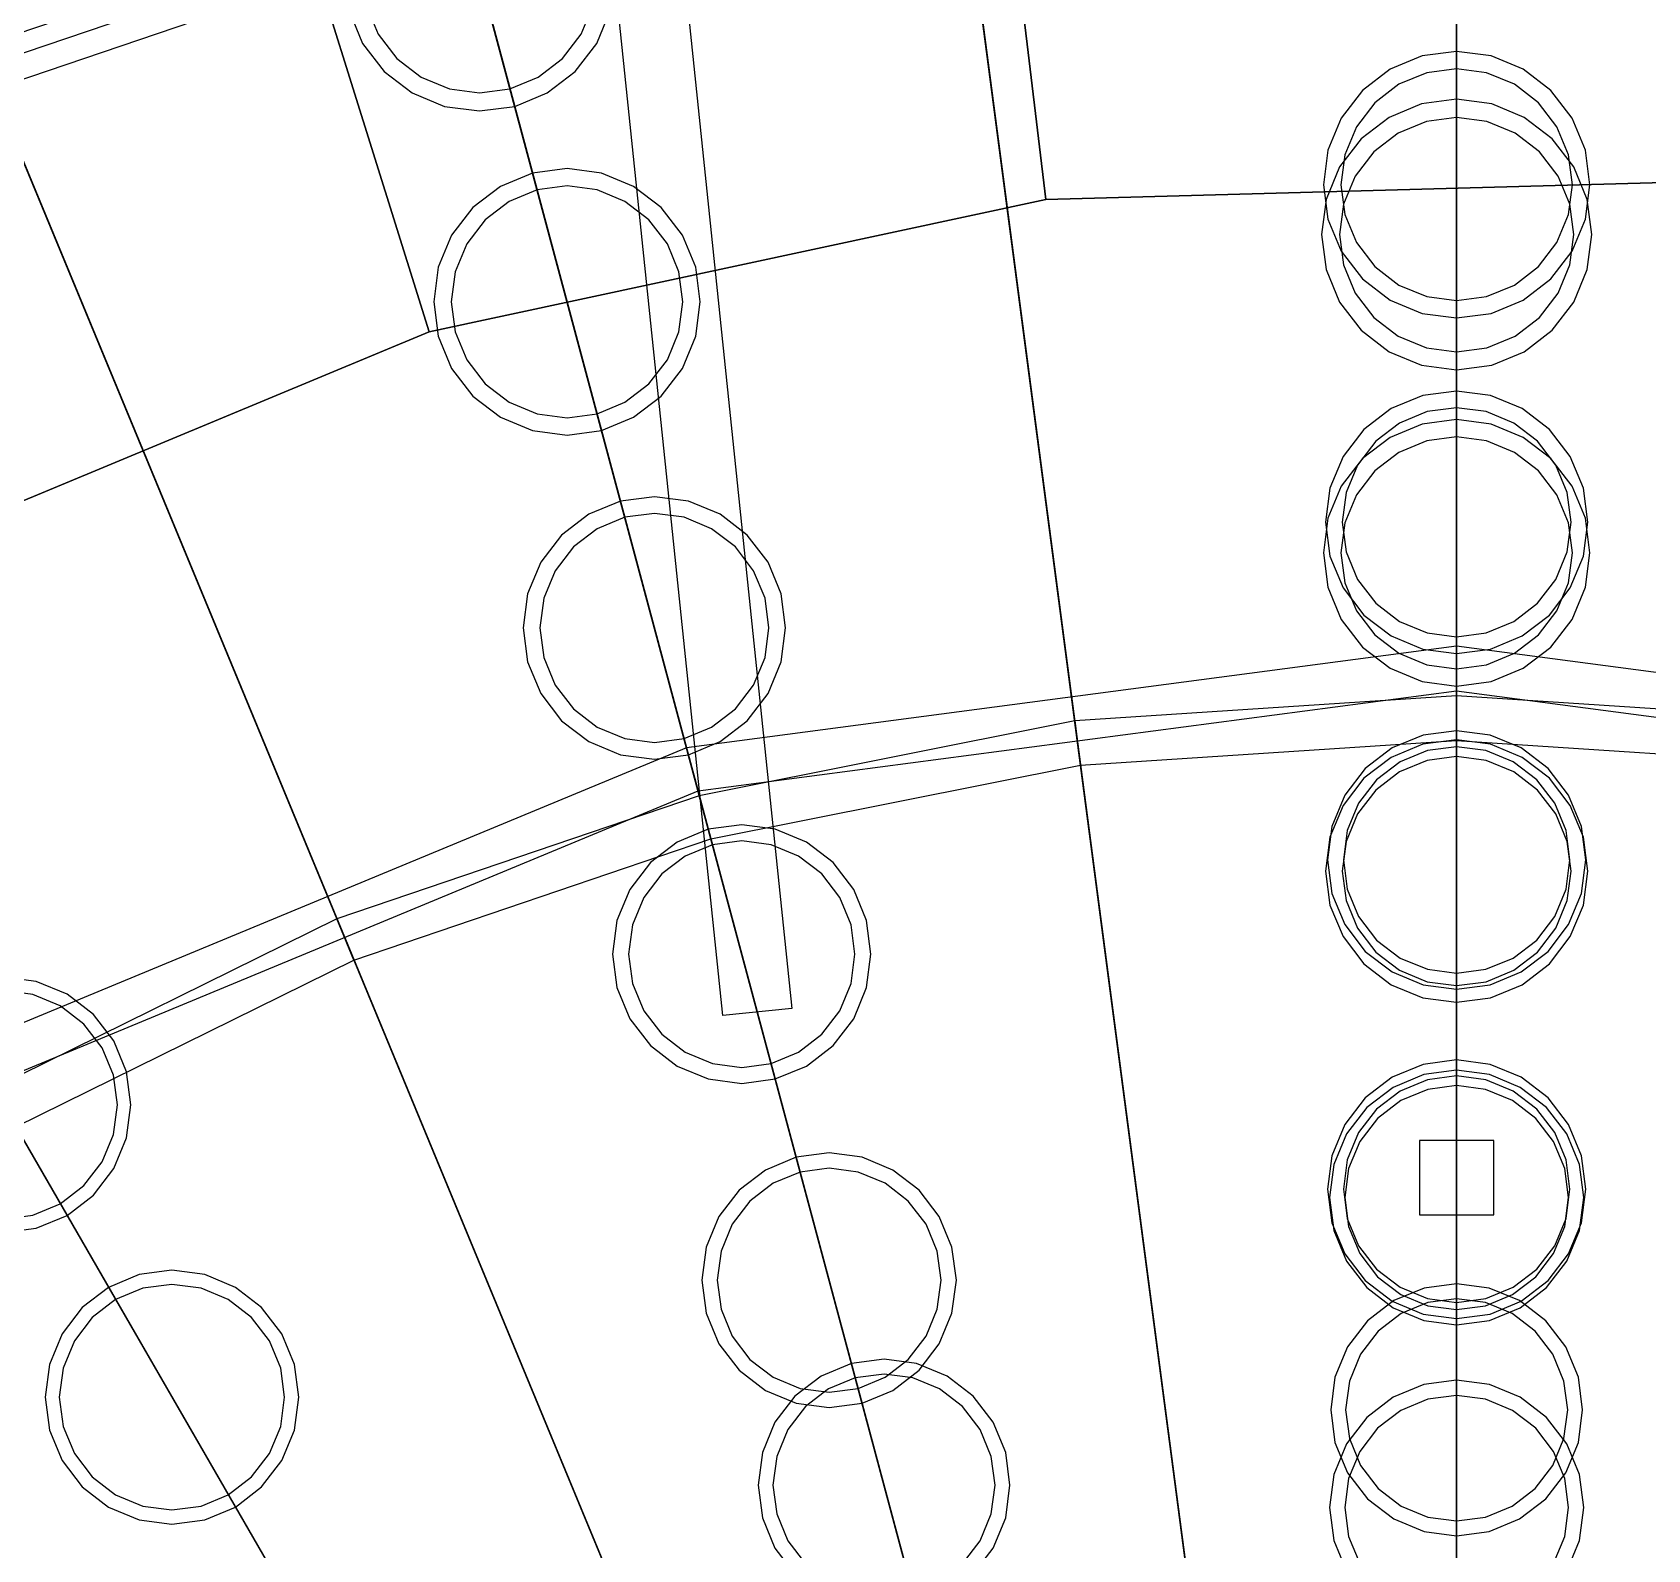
# Model space of a CAD drawing. Header units: millimetres. Extents: x -52000 to 54854, y -52000 to 53750.
# Drawn here: x -5744 to 770, y 8358 to 14475 of the extents above; entities that cross this region are included whole.
import ezdxf

# ---------------------------------------------------------------- set-up
doc = ezdxf.new("R2010")
doc.units = ezdxf.units.MM
for name, color, linetype, lineweight in [('D-BMK-AXIS', 7, 'Continuous', 13), ('D-STR-DECK', 7, 'Continuous', 25), ('D-STR-STRC', 7, 'Continuous', 25)]:
    doc.layers.add(name, color=color, linetype=linetype, lineweight=lineweight)

msp = doc.modelspace()

# ---------------------------------------------------------------- linework, layer by layer
at = {"layer": 'D-BMK-AXIS'}
msp.add_line((0, -24500), (0, 48000), dxfattribs=at)
at = {"layer": 'D-STR-DECK'}
for points in [[(0, 6000), (0, 28900), (-3772.2, 28652.8), (-783.2, 5948.7)], [(783.2, 5948.7), (3772.2, 28652.8), (0, 28900), (0, 6000)], [(-783.2, 5948.7), (-3772.2, 28652.8), (-7479.9, 27915.3), (-1552.9, 5795.6)], [(-1552.9, 5795.6), (-7479.9, 27915.3), (-11059.6, 26700.1), (-2296.1, 5543.3)], [(-2296.1, 5543.3), (-11059.6, 26700.1), (-14450, 25028.1), (-3000, 5196.2)], [(-3000, 5196.2), (-14450, 25028.1), (-17593.2, 22927.9), (-3652.6, 4760.1)], [(0, 6000), (0, 23500), (-3067.4, 23299), (-783.2, 5948.7)], [(783.2, 5948.7), (3067.4, 23299), (0, 23500), (0, 6000)], [(-783.2, 5948.7), (-3067.4, 23299), (-6082.2, 22699.3), (-1552.9, 5795.6)], [(-1552.9, 5795.6), (-6082.2, 22699.3), (-8993.1, 21711.2), (-2296.1, 5543.3)], [(0, 6000), (0, 21778.4), (-2842.6, 21592), (-783.2, 5948.7)], [(783.2, 5948.7), (2842.6, 21592), (0, 21778.4), (0, 6000)], [(-2296.1, 5543.3), (-8993.1, 21711.2), (-11750, 20351.6), (-3000, 5196.2)], [(-783.2, 5948.7), (-2842.6, 21592), (-5636.7, 21036.3), (-1552.9, 5795.6)], [(-1552.9, 5795.6), (-5636.7, 21036.3), (-8334.2, 20120.6), (-2296.1, 5543.3)], [(-3000, 5196.2), (-11750, 20351.6), (-14305.9, 18643.8), (-3652.6, 4760.1)], [(-2296.1, 5543.3), (-8334.2, 20120.6), (-10889.2, 18860.6), (-3000, 5196.2)], [(0, 6000), (0, 20056.7), (-2617.9, 19885.1), (-783.2, 5948.7)], [(783.2, 5948.7), (2617.9, 19885.1), (0, 20056.7), (0, 6000)], [(-783.2, 5948.7), (-2617.9, 19885.1), (-5191.1, 19373.3), (-1552.9, 5795.6)], [(-1552.9, 5795.6), (-5191.1, 19373.3), (-7675.4, 18530), (-2296.1, 5543.3)], [(-3000, 5196.2), (-10889.2, 18860.6), (-13257.8, 17277.9), (-3652.6, 4760.1)], [(0, 5000), (0, 18800), (-2453.9, 18639.2), (-652.6, 4957.2)], [(652.6, 4957.2), (2453.9, 18639.2), (0, 18800), (0, 5000)], [(-652.6, 4957.2), (-2453.9, 18639.2), (-4865.8, 18159.4), (-1294.1, 4829.6)], [(-2296.1, 5543.3), (-7675.4, 18530), (-10028.4, 17369.6), (-3000, 5196.2)], [(-1294.1, 4829.6), (-4865.8, 18159.4), (-7194.4, 17368.9), (-1913.4, 4619.4)], [(-3000, 5196.2), (-10028.4, 17369.6), (-12209.8, 15912.1), (-3652.6, 4760.1)], [(-1913.4, 4619.4), (-7194.4, 17368.9), (-9400, 16281.3), (-2500, 4330.1)], [(0, 5000), (0, 17200), (-2245.1, 17052.9), (-652.6, 4957.2)], [(652.6, 4957.2), (2245.1, 17052.9), (0, 17200), (0, 5000)], [(-652.6, 4957.2), (-2245.1, 17052.9), (-4451.7, 16613.9), (-1294.1, 4829.6)], [(-2959.7, 10511.5), (-3609.9, 16766.8), (-3331.4, 16795.7), (-2681.2, 10540.4)], [(-1294.1, 4829.6), (-4451.7, 16613.9), (-6582.2, 15890.7), (-1913.4, 4619.4)], [(-2500, 4330.1), (-9400, 16281.3), (-11444.7, 14915), (-3043.8, 3966.8)], [(886.1, 13871.7), (1039.1, 16266.8), (-1942.7, 16183.8), (-1656.7, 13800.9)], [(-1656.7, 13800.9), (-1942.7, 16183.8), (-4859.5, 15558.8), (-4144, 13267.9)], [(-1656.7, 13800.9), (-1942.7, 16183.8), (-1942.7, 16183.8), (-1656.7, 13800.9)], [(-1656.7, 13800.9), (-1942.7, 16183.8), (-1942.7, 16183.8), (-1656.7, 13800.9)], [(0, 6000), (0, 16000), (-4141.1, 15454.8), (-1552.9, 5795.6)], [(1552.9, 5795.6), (4141.1, 15454.8), (0, 16000), (0, 6000)], [(-1913.4, 4619.4), (-6582.2, 15890.7), (-8600, 14895.6), (-2500, 4330.1)], [(0, 5000), (0, 15600), (-2036.2, 15466.5), (-652.6, 4957.2)], [(652.6, 4957.2), (2036.2, 15466.5), (0, 15600), (0, 5000)], [(-4144, 13267.9), (-4859.5, 15558.8), (-7613.5, 14412.7), (-6492.5, 12290.6)], [(-4144, 13267.9), (-4859.5, 15558.8), (-4859.5, 15558.8), (-4144, 13267.9)], [(-4144, 13267.9), (-4859.5, 15558.8), (-4859.5, 15558.8), (-4144, 13267.9)], [(-1552.9, 5795.6), (-4141.1, 15454.8), (-8000, 13856.4), (-3000, 5196.2)], [(-652.6, 4957.2), (-2036.2, 15466.5), (-4037.6, 15068.4), (-1294.1, 4829.6)], [(-3991, 14894.6), (-4037.6, 15068.4), (-5969.9, 14412.5), (-5901, 14246.2)], [(-4016.9, 14991.2), (-4037.6, 15068.4), (-5969.9, 14412.5), (-5939.2, 14338.6)], [(-1294.1, 4829.6), (-4037.6, 15068.4), (-5969.9, 14412.5), (-1913.4, 4619.4)], [(-2500, 4330.1), (-8600, 14895.6), (-10470.7, 13645.7), (-3043.8, 3966.8)], [(-1913.4, 4619.4), (-5969.9, 14412.5), (-7800, 13510), (-2500, 4330.1)], [(-3000, 5196.2), (-8000, 13856.4), (-11313.7, 11313.7), (-4242.6, 4242.6)], [(886.1, 13871.7), (886.1, 13871.7), (-1656.7, 13800.9), (-1656.7, 13800.9)], [(-1656.7, 13800.9), (-1656.7, 13800.9), (-4144, 13267.9), (-4144, 13267.9)], [(-2500, 4330.1), (-7800, 13510), (-9496.7, 12376.3), (-3043.8, 3966.8)], [(-4144, 13267.9), (-4144, 13267.9), (-6492.5, 12290.6), (-6492.5, 12290.6)], [(0, 11820), (0, 12000), (-3105.8, 11591.1), (-3059.2, 11417.2)], [(0, 5000), (0, 12000), (-3105.8, 11591.1), (-1294.1, 4829.6)], [(3059.2, 11417.2), (3105.8, 11591.1), (0, 12000), (0, 11820)], [(1294.1, 4829.6), (3105.8, 11591.1), (0, 12000), (0, 5000)], [(0, 11620), (0, 11800), (-1540.2, 11699), (-1516.7, 11520.6)], [(1516.7, 11520.6), (1540.2, 11699), (0, 11800), (0, 11620)], [(-1516.7, 11520.6), (-1540.2, 11699), (-3054.1, 11397.9), (-3007.5, 11224.1)], [(-3059.2, 11417.2), (-3105.8, 11591.1), (-6000, 10392.3), (-5910, 10236.4)], [(-1294.1, 4829.6), (-3105.8, 11591.1), (-6000, 10392.3), (-2500, 4330.1)], [(-3007.5, 11224.1), (-3054.1, 11397.9), (-4515.7, 10901.8), (-4446.8, 10735.5)], [(-4446.8, 10735.5), (-4515.7, 10901.8), (-5900, 10219.1), (-5810, 10063.2)], [(-2500, 4330.1), (-6000, 10392.3), (-8485.3, 8485.3), (-3535.5, 3535.5)]]:
    msp.add_lwpolyline(points, close=True, dxfattribs=at)
at = {"layer": 'D-STR-STRC'}
for points in [[(-3394.4, 14703.5), (-3413, 14844.7), (-3467.5, 14976.2), (-3554.2, 15089.2), (-3667.1, 15175.9), (-3798.6, 15230.3), (-3939.8, 15248.9), (-4081, 15230.3), (-4212.5, 15175.9), (-4325.4, 15089.2), (-4412.1, 14976.2), (-4466.6, 14844.7), (-4485.2, 14703.5), (-4466.6, 14562.4), (-4412.1, 14430.8), (-4325.4, 14317.9), (-4212.5, 14231.2), (-4081, 14176.7), (-3939.8, 14158.2), (-3798.6, 14176.7), (-3667.1, 14231.2), (-3554.2, 14317.9), (-3467.5, 14430.8), (-3413, 14562.4)], [(-3394.4, 14703.5), (-3413, 14844.7), (-3467.5, 14976.2), (-3554.2, 15089.2), (-3667.1, 15175.9), (-3798.6, 15230.3), (-3939.8, 15248.9), (-4081, 15230.3), (-4212.5, 15175.9), (-4325.4, 15089.2), (-4412.1, 14976.2), (-4466.6, 14844.7), (-4485.2, 14703.5), (-4466.6, 14562.4), (-4412.1, 14430.8), (-4325.4, 14317.9), (-4212.5, 14231.2), (-4081, 14176.7), (-3939.8, 14158.2), (-3798.6, 14176.7), (-3667.1, 14231.2), (-3554.2, 14317.9), (-3467.5, 14430.8), (-3413, 14562.4)], [(-3467.5, 14703.5), (-3483.5, 14825.8), (-3530.7, 14939.7), (-3605.8, 15037.5), (-3703.6, 15112.6), (-3817.5, 15159.8), (-3939.8, 15175.9), (-4062.1, 15159.8), (-4176, 15112.6), (-4273.8, 15037.5), (-4348.9, 14939.7), (-4396.1, 14825.8), (-4412.1, 14703.5), (-4396.1, 14581.3), (-4348.9, 14467.4), (-4273.8, 14369.5), (-4176, 14294.5), (-4062.1, 14247.3), (-3939.8, 14231.2), (-3817.5, 14247.3), (-3703.6, 14294.5), (-3605.8, 14369.5), (-3530.7, 14467.4), (-3483.5, 14581.3)], [(-3467.5, 14703.5), (-3483.5, 14825.8), (-3530.7, 14939.7), (-3605.8, 15037.5), (-3703.6, 15112.6), (-3817.5, 15159.8), (-3939.8, 15175.9), (-4062.1, 15159.8), (-4176, 15112.6), (-4273.8, 15037.5), (-4348.9, 14939.7), (-4396.1, 14825.8), (-4412.1, 14703.5), (-4396.1, 14581.3), (-4348.9, 14467.4), (-4273.8, 14369.5), (-4176, 14294.5), (-4062.1, 14247.3), (-3939.8, 14231.2), (-3817.5, 14247.3), (-3703.6, 14294.5), (-3605.8, 14369.5), (-3530.7, 14467.4), (-3483.5, 14581.3)], [(537.3, 13861.1), (519, 14000.2), (465.3, 14129.8), (379.9, 14241), (268.7, 14326.4), (139.1, 14380.1), (0, 14398.4), (-139.1, 14380.1), (-268.7, 14326.4), (-379.9, 14241), (-465.3, 14129.8), (-519, 14000.2), (-537.3, 13861.1), (-519, 13722), (-465.3, 13592.5), (-379.9, 13481.2), (-268.7, 13395.8), (-139.1, 13342.1), (0, 13323.8), (139.1, 13342.1), (268.7, 13395.8), (379.9, 13481.2), (465.3, 13592.5), (519, 13722)], [(537.3, 13861.1), (519, 14000.2), (465.3, 14129.8), (379.9, 14241), (268.7, 14326.4), (139.1, 14380.1), (0, 14398.4), (-139.1, 14380.1), (-268.7, 14326.4), (-379.9, 14241), (-465.3, 14129.8), (-519, 14000.2), (-537.3, 13861.1), (-519, 13722), (-465.3, 13592.5), (-379.9, 13481.2), (-268.7, 13395.8), (-139.1, 13342.1), (0, 13323.8), (139.1, 13342.1), (268.7, 13395.8), (379.9, 13481.2), (465.3, 13592.5), (519, 13722)], [(467.1, 13861.1), (451.2, 13982), (404.5, 14094.7), (330.3, 14191.4), (233.5, 14265.6), (120.9, 14312.3), (0, 14328.2), (-120.9, 14312.3), (-233.5, 14265.6), (-330.3, 14191.4), (-404.5, 14094.7), (-451.2, 13982), (-467.1, 13861.1), (-451.2, 13740.2), (-404.5, 13627.6), (-330.3, 13530.8), (-233.5, 13456.6), (-120.9, 13409.9), (0, 13394), (120.9, 13409.9), (233.5, 13456.6), (330.3, 13530.8), (404.5, 13627.6), (451.2, 13740.2)], [(467.1, 13861.1), (451.2, 13982), (404.5, 14094.7), (330.3, 14191.4), (233.5, 14265.6), (120.9, 14312.3), (0, 14328.2), (-120.9, 14312.3), (-233.5, 14265.6), (-330.3, 14191.4), (-404.5, 14094.7), (-451.2, 13982), (-467.1, 13861.1), (-451.2, 13740.2), (-404.5, 13627.6), (-330.3, 13530.8), (-233.5, 13456.6), (-120.9, 13409.9), (0, 13394), (120.9, 13409.9), (233.5, 13456.6), (330.3, 13530.8), (404.5, 13627.6), (451.2, 13740.2)], [(545.4, 13659.8), (526.8, 13801), (472.3, 13932.5), (385.6, 14045.5), (272.7, 14132.1), (141.2, 14186.6), (0, 14205.2), (-141.2, 14186.6), (-272.7, 14132.1), (-385.6, 14045.5), (-472.3, 13932.5), (-526.8, 13801), (-545.4, 13659.8), (-526.8, 13518.7), (-472.3, 13387.1), (-385.6, 13274.2), (-272.7, 13187.5), (-141.2, 13133), (0, 13114.4), (141.2, 13133), (272.7, 13187.5), (385.6, 13274.2), (472.3, 13387.1), (526.8, 13518.7)], [(545.4, 13659.8), (526.8, 13801), (472.3, 13932.5), (385.6, 14045.5), (272.7, 14132.1), (141.2, 14186.6), (0, 14205.2), (-141.2, 14186.6), (-272.7, 14132.1), (-385.6, 14045.5), (-472.3, 13932.5), (-526.8, 13801), (-545.4, 13659.8), (-526.8, 13518.7), (-472.3, 13387.1), (-385.6, 13274.2), (-272.7, 13187.5), (-141.2, 13133), (0, 13114.4), (141.2, 13133), (272.7, 13187.5), (385.6, 13274.2), (472.3, 13387.1), (526.8, 13518.7)], [(472.3, 13659.8), (456.3, 13782.1), (409.1, 13896), (334, 13993.8), (236.2, 14068.9), (122.3, 14116.1), (0, 14132.2), (-122.3, 14116.1), (-236.2, 14068.9), (-334, 13993.8), (-409.1, 13896), (-456.3, 13782.1), (-472.3, 13659.8), (-456.3, 13537.6), (-409.1, 13423.6), (-334, 13325.8), (-236.2, 13250.7), (-122.3, 13203.6), (0, 13187.5), (122.3, 13203.6), (236.2, 13250.7), (334, 13325.8), (409.1, 13423.6), (456.3, 13537.6)], [(472.3, 13659.8), (456.3, 13782.1), (409.1, 13896), (334, 13993.8), (236.2, 14068.9), (122.3, 14116.1), (0, 14132.2), (-122.3, 14116.1), (-236.2, 14068.9), (-334, 13993.8), (-409.1, 13896), (-456.3, 13782.1), (-472.3, 13659.8), (-456.3, 13537.6), (-409.1, 13423.6), (-334, 13325.8), (-236.2, 13250.7), (-122.3, 13203.6), (0, 13187.5), (122.3, 13203.6), (236.2, 13250.7), (334, 13325.8), (409.1, 13423.6), (456.3, 13537.6)], [(-3050.2, 13388.8), (-3068.5, 13527.9), (-3122.2, 13657.5), (-3207.6, 13768.7), (-3318.9, 13854.1), (-3448.5, 13907.8), (-3587.5, 13926.1), (-3726.6, 13907.8), (-3856.2, 13854.1), (-3967.5, 13768.7), (-4052.8, 13657.5), (-4106.5, 13527.9), (-4124.8, 13388.8), (-4106.5, 13249.7), (-4052.8, 13120.2), (-3967.5, 13008.9), (-3856.2, 12923.5), (-3726.6, 12869.8), (-3587.5, 12851.5), (-3448.5, 12869.8), (-3318.9, 12923.5), (-3207.6, 13008.9), (-3122.2, 13120.2), (-3068.5, 13249.7)], [(-3050.2, 13388.8), (-3068.5, 13527.9), (-3122.2, 13657.5), (-3207.6, 13768.7), (-3318.9, 13854.1), (-3448.5, 13907.8), (-3587.5, 13926.1), (-3726.6, 13907.8), (-3856.2, 13854.1), (-3967.5, 13768.7), (-4052.8, 13657.5), (-4106.5, 13527.9), (-4124.8, 13388.8), (-4106.5, 13249.7), (-4052.8, 13120.2), (-3967.5, 13008.9), (-3856.2, 12923.5), (-3726.6, 12869.8), (-3587.5, 12851.5), (-3448.5, 12869.8), (-3318.9, 12923.5), (-3207.6, 13008.9), (-3122.2, 13120.2), (-3068.5, 13249.7)], [(-3120.4, 13388.8), (-3136.3, 13509.7), (-3183, 13622.3), (-3257.2, 13719.1), (-3354, 13793.3), (-3466.6, 13840), (-3587.5, 13855.9), (-3708.4, 13840), (-3821.1, 13793.3), (-3917.8, 13719.1), (-3992, 13622.3), (-4038.7, 13509.7), (-4054.6, 13388.8), (-4038.7, 13267.9), (-3992, 13155.3), (-3917.8, 13058.5), (-3821.1, 12984.3), (-3708.4, 12937.6), (-3587.5, 12921.7), (-3466.6, 12937.6), (-3354, 12984.3), (-3257.2, 13058.5), (-3183, 13155.3), (-3136.3, 13267.9)], [(-3120.4, 13388.8), (-3136.3, 13509.7), (-3183, 13622.3), (-3257.2, 13719.1), (-3354, 13793.3), (-3466.6, 13840), (-3587.5, 13855.9), (-3708.4, 13840), (-3821.1, 13793.3), (-3917.8, 13719.1), (-3992, 13622.3), (-4038.7, 13509.7), (-4054.6, 13388.8), (-4038.7, 13267.9), (-3992, 13155.3), (-3917.8, 13058.5), (-3821.1, 12984.3), (-3708.4, 12937.6), (-3587.5, 12921.7), (-3466.6, 12937.6), (-3354, 12984.3), (-3257.2, 13058.5), (-3183, 13155.3), (-3136.3, 13267.9)], [(529.2, 12500), (511.2, 12637), (458.3, 12764.6), (374.2, 12874.2), (264.6, 12958.3), (137, 13011.2), (0, 13029.2), (-137, 13011.2), (-264.6, 12958.3), (-374.2, 12874.2), (-458.3, 12764.6), (-511.2, 12637), (-529.2, 12500), (-511.2, 12363), (-458.3, 12235.4), (-374.2, 12125.8), (-264.6, 12041.7), (-137, 11988.8), (0, 11970.8), (137, 11988.8), (264.6, 12041.7), (374.2, 12125.8), (458.3, 12235.4), (511.2, 12363)], [(529.2, 12500), (511.2, 12637), (458.3, 12764.6), (374.2, 12874.2), (264.6, 12958.3), (137, 13011.2), (0, 13029.2), (-137, 13011.2), (-264.6, 12958.3), (-374.2, 12874.2), (-458.3, 12764.6), (-511.2, 12637), (-529.2, 12500), (-511.2, 12363), (-458.3, 12235.4), (-374.2, 12125.8), (-264.6, 12041.7), (-137, 11988.8), (0, 11970.8), (137, 11988.8), (264.6, 12041.7), (374.2, 12125.8), (458.3, 12235.4), (511.2, 12363)], [(537.3, 12377), (519, 12516.1), (465.3, 12645.6), (379.9, 12756.9), (268.7, 12842.3), (139.1, 12896), (0, 12914.3), (-139.1, 12896), (-268.7, 12842.3), (-379.9, 12756.9), (-465.3, 12645.6), (-519, 12516.1), (-537.3, 12377), (-519, 12237.9), (-465.3, 12108.3), (-379.9, 11997.1), (-268.7, 11911.7), (-139.1, 11858), (0, 11839.7), (139.1, 11858), (268.7, 11911.7), (379.9, 11997.1), (465.3, 12108.3), (519, 12237.9)], [(537.3, 12377), (519, 12516.1), (465.3, 12645.6), (379.9, 12756.9), (268.7, 12842.3), (139.1, 12896), (0, 12914.3), (-139.1, 12896), (-268.7, 12842.3), (-379.9, 12756.9), (-465.3, 12645.6), (-519, 12516.1), (-537.3, 12377), (-519, 12237.9), (-465.3, 12108.3), (-379.9, 11997.1), (-268.7, 11911.7), (-139.1, 11858), (0, 11839.7), (139.1, 11858), (268.7, 11911.7), (379.9, 11997.1), (465.3, 12108.3), (519, 12237.9)], [(461.8, 12500), (446.1, 12619.5), (400, 12730.9), (326.6, 12826.6), (230.9, 12900), (119.5, 12946.1), (0, 12961.8), (-119.5, 12946.1), (-230.9, 12900), (-326.6, 12826.6), (-400, 12730.9), (-446.1, 12619.5), (-461.8, 12500), (-446.1, 12380.5), (-400, 12269.1), (-326.6, 12173.4), (-230.9, 12100), (-119.5, 12053.9), (0, 12038.2), (119.5, 12053.9), (230.9, 12100), (326.6, 12173.4), (400, 12269.1), (446.1, 12380.5)], [(461.8, 12500), (446.1, 12619.5), (400, 12730.9), (326.6, 12826.6), (230.9, 12900), (119.5, 12946.1), (0, 12961.8), (-119.5, 12946.1), (-230.9, 12900), (-326.6, 12826.6), (-400, 12730.9), (-446.1, 12619.5), (-461.8, 12500), (-446.1, 12380.5), (-400, 12269.1), (-326.6, 12173.4), (-230.9, 12100), (-119.5, 12053.9), (0, 12038.2), (119.5, 12053.9), (230.9, 12100), (326.6, 12173.4), (400, 12269.1), (446.1, 12380.5)], [(467.1, 12377), (451.2, 12497.9), (404.5, 12610.5), (330.3, 12707.3), (233.5, 12781.5), (120.9, 12828.2), (0, 12844.1), (-120.9, 12828.2), (-233.5, 12781.5), (-330.3, 12707.3), (-404.5, 12610.5), (-451.2, 12497.9), (-467.1, 12377), (-451.2, 12256.1), (-404.5, 12143.5), (-330.3, 12046.7), (-233.5, 11972.5), (-120.9, 11925.8), (0, 11909.9), (120.9, 11925.8), (233.5, 11972.5), (330.3, 12046.7), (404.5, 12143.5), (451.2, 12256.1)], [(467.1, 12377), (451.2, 12497.9), (404.5, 12610.5), (330.3, 12707.3), (233.5, 12781.5), (120.9, 12828.2), (0, 12844.1), (-120.9, 12828.2), (-233.5, 12781.5), (-330.3, 12707.3), (-404.5, 12610.5), (-451.2, 12497.9), (-467.1, 12377), (-451.2, 12256.1), (-404.5, 12143.5), (-330.3, 12046.7), (-233.5, 11972.5), (-120.9, 11925.8), (0, 11909.9), (120.9, 11925.8), (233.5, 11972.5), (330.3, 12046.7), (404.5, 12143.5), (451.2, 12256.1)], [(-2706, 12074.1), (-2724, 12211), (-2776.9, 12338.7), (-2861, 12448.3), (-2970.6, 12532.4), (-3098.3, 12585.3), (-3235.2, 12603.3), (-3372.2, 12585.3), (-3499.9, 12532.4), (-3609.5, 12448.3), (-3693.6, 12338.7), (-3746.4, 12211), (-3764.5, 12074.1), (-3746.4, 11937.1), (-3693.6, 11809.5), (-3609.5, 11699.9), (-3499.9, 11615.7), (-3372.2, 11562.9), (-3235.2, 11544.8), (-3098.3, 11562.9), (-2970.6, 11615.7), (-2861, 11699.9), (-2776.9, 11809.5), (-2724, 11937.1)], [(-2706, 12074.1), (-2724, 12211), (-2776.9, 12338.7), (-2861, 12448.3), (-2970.6, 12532.4), (-3098.3, 12585.3), (-3235.2, 12603.3), (-3372.2, 12585.3), (-3499.9, 12532.4), (-3609.5, 12448.3), (-3693.6, 12338.7), (-3746.4, 12211), (-3764.5, 12074.1), (-3746.4, 11937.1), (-3693.6, 11809.5), (-3609.5, 11699.9), (-3499.9, 11615.7), (-3372.2, 11562.9), (-3235.2, 11544.8), (-3098.3, 11562.9), (-2970.6, 11615.7), (-2861, 11699.9), (-2776.9, 11809.5), (-2724, 11937.1)], [(-2773.4, 12074.1), (-2789.1, 12193.6), (-2835.3, 12305), (-2908.7, 12400.6), (-3004.3, 12474), (-3115.7, 12520.2), (-3235.2, 12535.9), (-3354.8, 12520.2), (-3466.2, 12474), (-3561.8, 12400.6), (-3635.2, 12305), (-3681.3, 12193.6), (-3697.1, 12074.1), (-3681.3, 11954.5), (-3635.2, 11843.2), (-3561.8, 11747.5), (-3466.2, 11674.1), (-3354.8, 11628), (-3235.2, 11612.2), (-3115.7, 11628), (-3004.3, 11674.1), (-2908.7, 11747.5), (-2835.3, 11843.2), (-2789.1, 11954.5)], [(-2773.4, 12074.1), (-2789.1, 12193.6), (-2835.3, 12305), (-2908.7, 12400.6), (-3004.3, 12474), (-3115.7, 12520.2), (-3235.2, 12535.9), (-3354.8, 12520.2), (-3466.2, 12474), (-3561.8, 12400.6), (-3635.2, 12305), (-3681.3, 12193.6), (-3697.1, 12074.1), (-3681.3, 11954.5), (-3635.2, 11843.2), (-3561.8, 11747.5), (-3466.2, 11674.1), (-3354.8, 11628), (-3235.2, 11612.2), (-3115.7, 11628), (-3004.3, 11674.1), (-2908.7, 11747.5), (-2835.3, 11843.2), (-2789.1, 11954.5)], [(529.2, 11094.2), (511.2, 11231.2), (458.3, 11358.8), (374.2, 11468.4), (264.6, 11552.5), (137, 11605.4), (0, 11623.4), (-137, 11605.4), (-264.6, 11552.5), (-374.2, 11468.4), (-458.3, 11358.8), (-511.2, 11231.2), (-529.2, 11094.2), (-511.2, 10957.2), (-458.3, 10829.6), (-374.2, 10720), (-264.6, 10635.9), (-137, 10583), (0, 10565), (137, 10583), (264.6, 10635.9), (374.2, 10720), (458.3, 10829.6), (511.2, 10957.2)], [(529.2, 11094.2), (511.2, 11231.2), (458.3, 11358.8), (374.2, 11468.4), (264.6, 11552.5), (137, 11605.4), (0, 11623.4), (-137, 11605.4), (-264.6, 11552.5), (-374.2, 11468.4), (-458.3, 11358.8), (-511.2, 11231.2), (-529.2, 11094.2), (-511.2, 10957.2), (-458.3, 10829.6), (-374.2, 10720), (-264.6, 10635.9), (-137, 10583), (0, 10565), (137, 10583), (264.6, 10635.9), (374.2, 10720), (458.3, 10829.6), (511.2, 10957.2)], [(521.2, 11138.9), (503.4, 11273.8), (451.3, 11399.5), (368.5, 11507.4), (260.6, 11590.2), (134.9, 11642.3), (0, 11660), (-134.9, 11642.3), (-260.6, 11590.2), (-368.5, 11507.4), (-451.3, 11399.5), (-503.4, 11273.8), (-521.2, 11138.9), (-503.4, 11004), (-451.3, 10878.3), (-368.5, 10770.4), (-260.6, 10687.6), (-134.9, 10635.5), (0, 10617.7), (134.9, 10635.5), (260.6, 10687.6), (368.5, 10770.4), (451.3, 10878.3), (503.4, 11004)], [(521.2, 11138.9), (503.4, 11273.8), (451.3, 11399.5), (368.5, 11507.4), (260.6, 11590.2), (134.9, 11642.3), (0, 11660), (-134.9, 11642.3), (-260.6, 11590.2), (-368.5, 11507.4), (-451.3, 11399.5), (-503.4, 11273.8), (-521.2, 11138.9), (-503.4, 11004), (-451.3, 10878.3), (-368.5, 10770.4), (-260.6, 10687.6), (-134.9, 10635.5), (0, 10617.7), (134.9, 10635.5), (260.6, 10687.6), (368.5, 10770.4), (451.3, 10878.3), (503.4, 11004)], [(456.6, 11138.9), (441, 11257.1), (395.4, 11367.2), (322.8, 11461.7), (228.3, 11534.3), (118.2, 11579.9), (0, 11595.5), (-118.2, 11579.9), (-228.3, 11534.3), (-322.8, 11461.7), (-395.4, 11367.2), (-441, 11257.1), (-456.6, 11138.9), (-441, 11020.7), (-395.4, 10910.6), (-322.8, 10816), (-228.3, 10743.5), (-118.2, 10697.9), (0, 10682.3), (118.2, 10697.9), (228.3, 10743.5), (322.8, 10816), (395.4, 10910.6), (441, 11020.7)], [(456.6, 11138.9), (441, 11257.1), (395.4, 11367.2), (322.8, 11461.7), (228.3, 11534.3), (118.2, 11579.9), (0, 11595.5), (-118.2, 11579.9), (-228.3, 11534.3), (-322.8, 11461.7), (-395.4, 11367.2), (-441, 11257.1), (-456.6, 11138.9), (-441, 11020.7), (-395.4, 10910.6), (-322.8, 10816), (-228.3, 10743.5), (-118.2, 10697.9), (0, 10682.3), (118.2, 10697.9), (228.3, 10743.5), (322.8, 10816), (395.4, 10910.6), (441, 11020.7)], [(461.8, 11094.2), (446.1, 11213.7), (400, 11325.1), (326.6, 11420.7), (230.9, 11494.1), (119.5, 11540.3), (0, 11556), (-119.5, 11540.3), (-230.9, 11494.1), (-326.6, 11420.7), (-400, 11325.1), (-446.1, 11213.7), (-461.8, 11094.2), (-446.1, 10974.7), (-400, 10863.3), (-326.6, 10767.6), (-230.9, 10694.2), (-119.5, 10648.1), (0, 10632.4), (119.5, 10648.1), (230.9, 10694.2), (326.6, 10767.6), (400, 10863.3), (446.1, 10974.7)], [(461.8, 11094.2), (446.1, 11213.7), (400, 11325.1), (326.6, 11420.7), (230.9, 11494.1), (119.5, 11540.3), (0, 11556), (-119.5, 11540.3), (-230.9, 11494.1), (-326.6, 11420.7), (-400, 11325.1), (-446.1, 11213.7), (-461.8, 11094.2), (-446.1, 10974.7), (-400, 10863.3), (-326.6, 10767.6), (-230.9, 10694.2), (-119.5, 10648.1), (0, 10632.4), (119.5, 10648.1), (230.9, 10694.2), (326.6, 10767.6), (400, 10863.3), (446.1, 10974.7)], [(-2361.8, 10759.3), (-2379.6, 10894.2), (-2431.6, 11019.9), (-2514.4, 11127.9), (-2622.4, 11210.7), (-2748.1, 11262.7), (-2883, 11280.5), (-3017.8, 11262.7), (-3143.5, 11210.7), (-3251.5, 11127.9), (-3334.3, 11019.9), (-3386.4, 10894.2), (-3404.1, 10759.3), (-3386.4, 10624.5), (-3334.3, 10498.8), (-3251.5, 10390.8), (-3143.5, 10308), (-3017.8, 10255.9), (-2883, 10238.2), (-2748.1, 10255.9), (-2622.4, 10308), (-2514.4, 10390.8), (-2431.6, 10498.8), (-2379.6, 10624.5)], [(-2361.8, 10759.3), (-2379.6, 10894.2), (-2431.6, 11019.9), (-2514.4, 11127.9), (-2622.4, 11210.7), (-2748.1, 11262.7), (-2883, 11280.5), (-3017.8, 11262.7), (-3143.5, 11210.7), (-3251.5, 11127.9), (-3334.3, 11019.9), (-3386.4, 10894.2), (-3404.1, 10759.3), (-3386.4, 10624.5), (-3334.3, 10498.8), (-3251.5, 10390.8), (-3143.5, 10308), (-3017.8, 10255.9), (-2883, 10238.2), (-2748.1, 10255.9), (-2622.4, 10308), (-2514.4, 10390.8), (-2431.6, 10498.8), (-2379.6, 10624.5)], [(-2426.4, 10759.3), (-2441.9, 10877.5), (-2487.6, 10987.6), (-2560.1, 11082.2), (-2654.7, 11154.7), (-2764.8, 11200.3), (-2883, 11215.9), (-3001.1, 11200.3), (-3111.2, 11154.7), (-3205.8, 11082.2), (-3278.4, 10987.6), (-3324, 10877.5), (-3339.5, 10759.3), (-3324, 10641.2), (-3278.4, 10531.1), (-3205.8, 10436.5), (-3111.2, 10363.9), (-3001.1, 10318.3), (-2883, 10302.8), (-2764.8, 10318.3), (-2654.7, 10363.9), (-2560.1, 10436.5), (-2487.6, 10531.1), (-2441.9, 10641.2)], [(-2426.4, 10759.3), (-2441.9, 10877.5), (-2487.6, 10987.6), (-2560.1, 11082.2), (-2654.7, 11154.7), (-2764.8, 11200.3), (-2883, 11215.9), (-3001.1, 11200.3), (-3111.2, 11154.7), (-3205.8, 11082.2), (-3278.4, 10987.6), (-3324, 10877.5), (-3339.5, 10759.3), (-3324, 10641.2), (-3278.4, 10531.1), (-3205.8, 10436.5), (-3111.2, 10363.9), (-3001.1, 10318.3), (-2883, 10302.8), (-2764.8, 10318.3), (-2654.7, 10363.9), (-2560.1, 10436.5), (-2487.6, 10531.1), (-2441.9, 10641.2)], [(-5346.3, 10151.7), (-5363.9, 10285), (-5415.3, 10409.1), (-5497.1, 10515.7), (-5603.7, 10597.5), (-5727.9, 10649), (-5861.1, 10666.5), (-5994.3, 10649), (-6118.5, 10597.5), (-6225.1, 10515.7), (-6306.9, 10409.1), (-6358.3, 10285), (-6375.9, 10151.7), (-6358.3, 10018.5), (-6306.9, 9894.4), (-6225.1, 9787.7), (-6118.5, 9705.9), (-5994.3, 9654.5), (-5861.1, 9637), (-5727.9, 9654.5), (-5603.7, 9705.9), (-5497.1, 9787.7), (-5415.3, 9894.4), (-5363.9, 10018.5)], [(-5346.3, 10151.7), (-5363.9, 10285), (-5415.3, 10409.1), (-5497.1, 10515.7), (-5603.7, 10597.5), (-5727.9, 10649), (-5861.1, 10666.5), (-5994.3, 10649), (-6118.5, 10597.5), (-6225.1, 10515.7), (-6306.9, 10409.1), (-6358.3, 10285), (-6375.9, 10151.7), (-6358.3, 10018.5), (-6306.9, 9894.4), (-6225.1, 9787.7), (-6118.5, 9705.9), (-5994.3, 9654.5), (-5861.1, 9637), (-5727.9, 9654.5), (-5603.7, 9705.9), (-5497.1, 9787.7), (-5415.3, 9894.4), (-5363.9, 10018.5)], [(-5400.7, 10151.7), (-5416.4, 10270.9), (-5462.4, 10381.9), (-5535.6, 10477.3), (-5630.9, 10550.5), (-5742, 10596.5), (-5861.1, 10612.1), (-5980.3, 10596.5), (-6091.3, 10550.5), (-6186.7, 10477.3), (-6259.8, 10381.9), (-6305.8, 10270.9), (-6321.5, 10151.7), (-6305.8, 10032.6), (-6259.8, 9921.5), (-6186.7, 9826.2), (-6091.3, 9753), (-5980.3, 9707), (-5861.1, 9691.3), (-5742, 9707), (-5630.9, 9753), (-5535.6, 9826.2), (-5462.4, 9921.5), (-5416.4, 10032.6)], [(-5400.7, 10151.7), (-5416.4, 10270.9), (-5462.4, 10381.9), (-5535.6, 10477.3), (-5630.9, 10550.5), (-5742, 10596.5), (-5861.1, 10612.1), (-5980.3, 10596.5), (-6091.3, 10550.5), (-6186.7, 10477.3), (-6259.8, 10381.9), (-6305.8, 10270.9), (-6321.5, 10151.7), (-6305.8, 10032.6), (-6259.8, 9921.5), (-6186.7, 9826.2), (-6091.3, 9753), (-5980.3, 9707), (-5861.1, 9691.3), (-5742, 9707), (-5630.9, 9753), (-5535.6, 9826.2), (-5462.4, 9921.5), (-5416.4, 10032.6)], [(521.2, 9811.4), (503.4, 9946.3), (451.3, 10071.9), (368.5, 10179.9), (260.6, 10262.7), (134.9, 10314.8), (0, 10332.5), (-134.9, 10314.8), (-260.6, 10262.7), (-368.5, 10179.9), (-451.3, 10071.9), (-503.4, 9946.3), (-521.2, 9811.4), (-503.4, 9676.5), (-451.3, 9550.8), (-368.5, 9442.9), (-260.6, 9360), (-134.9, 9308), (0, 9290.2), (134.9, 9308), (260.6, 9360), (368.5, 9442.9), (451.3, 9550.8), (503.4, 9676.5)], [(521.2, 9811.4), (503.4, 9946.3), (451.3, 10071.9), (368.5, 10179.9), (260.6, 10262.7), (134.9, 10314.8), (0, 10332.5), (-134.9, 10314.8), (-260.6, 10262.7), (-368.5, 10179.9), (-451.3, 10071.9), (-503.4, 9946.3), (-521.2, 9811.4), (-503.4, 9676.5), (-451.3, 9550.8), (-368.5, 9442.9), (-260.6, 9360), (-134.9, 9308), (0, 9290.2), (134.9, 9308), (260.6, 9360), (368.5, 9442.9), (451.3, 9550.8), (503.4, 9676.5)], [(513.1, 9777.8), (495.6, 9910.6), (444.3, 10034.3), (362.8, 10140.6), (256.5, 10222.1), (132.8, 10273.4), (0, 10290.9), (-132.8, 10273.4), (-256.5, 10222.1), (-362.8, 10140.6), (-444.3, 10034.3), (-495.6, 9910.6), (-513.1, 9777.8), (-495.6, 9645), (-444.3, 9521.2), (-362.8, 9415), (-256.5, 9333.4), (-132.8, 9282.2), (0, 9264.7), (132.8, 9282.2), (256.5, 9333.4), (362.8, 9415), (444.3, 9521.2), (495.6, 9645)], [(513.1, 9777.8), (495.6, 9910.6), (444.3, 10034.3), (362.8, 10140.6), (256.5, 10222.1), (132.8, 10273.4), (0, 10290.9), (-132.8, 10273.4), (-256.5, 10222.1), (-362.8, 10140.6), (-444.3, 10034.3), (-495.6, 9910.6), (-513.1, 9777.8), (-495.6, 9645), (-444.3, 9521.2), (-362.8, 9415), (-256.5, 9333.4), (-132.8, 9282.2), (0, 9264.7), (132.8, 9282.2), (256.5, 9333.4), (362.8, 9415), (444.3, 9521.2), (495.6, 9645)], [(456.6, 9811.4), (441, 9929.5), (395.4, 10039.7), (322.8, 10134.2), (228.3, 10206.8), (118.2, 10252.4), (0, 10267.9), (-118.2, 10252.4), (-228.3, 10206.8), (-322.8, 10134.2), (-395.4, 10039.7), (-441, 9929.5), (-456.6, 9811.4), (-441, 9693.2), (-395.4, 9583.1), (-322.8, 9488.5), (-228.3, 9416), (-118.2, 9370.4), (0, 9354.8), (118.2, 9370.4), (228.3, 9416), (322.8, 9488.5), (395.4, 9583.1), (441, 9693.2)], [(456.6, 9811.4), (441, 9929.5), (395.4, 10039.7), (322.8, 10134.2), (228.3, 10206.8), (118.2, 10252.4), (0, 10267.9), (-118.2, 10252.4), (-228.3, 10206.8), (-322.8, 10134.2), (-395.4, 10039.7), (-441, 9929.5), (-456.6, 9811.4), (-441, 9693.2), (-395.4, 9583.1), (-322.8, 9488.5), (-228.3, 9416), (-118.2, 9370.4), (0, 9354.8), (118.2, 9370.4), (228.3, 9416), (322.8, 9488.5), (395.4, 9583.1), (441, 9693.2)], [(451.3, 9777.8), (435.9, 9894.6), (390.8, 10003.4), (319.1, 10096.9), (225.7, 10168.6), (116.8, 10213.7), (0, 10229.1), (-116.8, 10213.7), (-225.7, 10168.6), (-319.1, 10096.9), (-390.8, 10003.4), (-435.9, 9894.6), (-451.3, 9777.8), (-435.9, 9661), (-390.8, 9552.1), (-319.1, 9458.7), (-225.7, 9386.9), (-116.8, 9341.8), (0, 9326.5), (116.8, 9341.8), (225.7, 9386.9), (319.1, 9458.7), (390.8, 9552.1), (435.9, 9661)], [(451.3, 9777.8), (435.9, 9894.6), (390.8, 10003.4), (319.1, 10096.9), (225.7, 10168.6), (116.8, 10213.7), (0, 10229.1), (-116.8, 10213.7), (-225.7, 10168.6), (-319.1, 10096.9), (-390.8, 10003.4), (-435.9, 9894.6), (-451.3, 9777.8), (-435.9, 9661), (-390.8, 9552.1), (-319.1, 9458.7), (-225.7, 9386.9), (-116.8, 9341.8), (0, 9326.5), (116.8, 9341.8), (225.7, 9386.9), (319.1, 9458.7), (390.8, 9552.1), (435.9, 9661)], [(-150, 9708.5), (150, 9708.5), (150, 10008.5), (-150, 10008.5)], [(-2017.6, 9444.6), (-2035.1, 9577.4), (-2086.3, 9701.1), (-2167.9, 9807.4), (-2274.1, 9888.9), (-2397.9, 9940.2), (-2530.7, 9957.7), (-2663.5, 9940.2), (-2787.2, 9888.9), (-2893.5, 9807.4), (-2975, 9701.1), (-3026.3, 9577.4), (-3043.8, 9444.6), (-3026.3, 9311.8), (-2975, 9188.1), (-2893.5, 9081.8), (-2787.2, 9000.3), (-2663.5, 8949), (-2530.7, 8931.5), (-2397.9, 8949), (-2274.1, 9000.3), (-2167.9, 9081.8), (-2086.3, 9188.1), (-2035.1, 9311.8)], [(-2017.6, 9444.6), (-2035.1, 9577.4), (-2086.3, 9701.1), (-2167.9, 9807.4), (-2274.1, 9888.9), (-2397.9, 9940.2), (-2530.7, 9957.7), (-2663.5, 9940.2), (-2787.2, 9888.9), (-2893.5, 9807.4), (-2975, 9701.1), (-3026.3, 9577.4), (-3043.8, 9444.6), (-3026.3, 9311.8), (-2975, 9188.1), (-2893.5, 9081.8), (-2787.2, 9000.3), (-2663.5, 8949), (-2530.7, 8931.5), (-2397.9, 8949), (-2274.1, 9000.3), (-2167.9, 9081.8), (-2086.3, 9188.1), (-2035.1, 9311.8)], [(-2079.4, 9444.6), (-2094.7, 9561.4), (-2139.8, 9670.3), (-2211.6, 9763.7), (-2305, 9835.5), (-2413.9, 9880.5), (-2530.7, 9895.9), (-2647.5, 9880.5), (-2756.3, 9835.5), (-2849.8, 9763.7), (-2921.5, 9670.3), (-2966.6, 9561.4), (-2982, 9444.6), (-2966.6, 9327.8), (-2921.5, 9219), (-2849.8, 9125.5), (-2756.3, 9053.8), (-2647.5, 9008.7), (-2530.7, 8993.3), (-2413.9, 9008.7), (-2305, 9053.8), (-2211.6, 9125.5), (-2139.8, 9219), (-2094.7, 9327.8)], [(-2079.4, 9444.6), (-2094.7, 9561.4), (-2139.8, 9670.3), (-2211.6, 9763.7), (-2305, 9835.5), (-2413.9, 9880.5), (-2530.7, 9895.9), (-2647.5, 9880.5), (-2756.3, 9835.5), (-2849.8, 9763.7), (-2921.5, 9670.3), (-2966.6, 9561.4), (-2982, 9444.6), (-2966.6, 9327.8), (-2921.5, 9219), (-2849.8, 9125.5), (-2756.3, 9053.8), (-2647.5, 9008.7), (-2530.7, 8993.3), (-2413.9, 9008.7), (-2305, 9053.8), (-2211.6, 9125.5), (-2139.8, 9219), (-2094.7, 9327.8)], [(-4669.1, 8973), (-4686.5, 9105.4), (-4737.6, 9228.7), (-4818.9, 9334.7), (-4924.8, 9415.9), (-5048.2, 9467), (-5180.6, 9484.5), (-5312.9, 9467), (-5436.3, 9415.9), (-5542.2, 9334.7), (-5623.5, 9228.7), (-5674.6, 9105.4), (-5692, 8973), (-5674.6, 8840.6), (-5623.5, 8717.2), (-5542.2, 8611.3), (-5436.3, 8530), (-5312.9, 8478.9), (-5180.6, 8461.5), (-5048.2, 8478.9), (-4924.8, 8530), (-4818.9, 8611.3), (-4737.6, 8717.2), (-4686.5, 8840.6)], [(-4669.1, 8973), (-4686.5, 9105.4), (-4737.6, 9228.7), (-4818.9, 9334.7), (-4924.8, 9415.9), (-5048.2, 9467), (-5180.6, 9484.5), (-5312.9, 9467), (-5436.3, 9415.9), (-5542.2, 9334.7), (-5623.5, 9228.7), (-5674.6, 9105.4), (-5692, 8973), (-5674.6, 8840.6), (-5623.5, 8717.2), (-5542.2, 8611.3), (-5436.3, 8530), (-5312.9, 8478.9), (-5180.6, 8461.5), (-5048.2, 8478.9), (-4924.8, 8530), (-4818.9, 8611.3), (-4737.6, 8717.2), (-4686.5, 8840.6)], [(-4726.2, 8973), (-4741.7, 9090.6), (-4787.1, 9200.2), (-4859.3, 9294.3), (-4953.4, 9366.5), (-5063, 9411.9), (-5180.6, 9427.4), (-5298.2, 9411.9), (-5407.7, 9366.5), (-5501.8, 9294.3), (-5574.1, 9200.2), (-5619.4, 9090.6), (-5634.9, 8973), (-5619.4, 8855.4), (-5574.1, 8745.8), (-5501.8, 8651.7), (-5407.7, 8579.5), (-5298.2, 8534.1), (-5180.6, 8518.6), (-5063, 8534.1), (-4953.4, 8579.5), (-4859.3, 8651.7), (-4787.1, 8745.8), (-4741.7, 8855.4)], [(-4726.2, 8973), (-4741.7, 9090.6), (-4787.1, 9200.2), (-4859.3, 9294.3), (-4953.4, 9366.5), (-5063, 9411.9), (-5180.6, 9427.4), (-5298.2, 9411.9), (-5407.7, 9366.5), (-5501.8, 9294.3), (-5574.1, 9200.2), (-5619.4, 9090.6), (-5634.9, 8973), (-5619.4, 8855.4), (-5574.1, 8745.8), (-5501.8, 8651.7), (-5407.7, 8579.5), (-5298.2, 8534.1), (-5180.6, 8518.6), (-5063, 8534.1), (-4953.4, 8579.5), (-4859.3, 8651.7), (-4787.1, 8745.8), (-4741.7, 8855.4)], [(508, 8922.2), (490.7, 9053.7), (439.9, 9176.2), (359.2, 9281.4), (254, 9362.2), (131.5, 9412.9), (0, 9430.2), (-131.5, 9412.9), (-254, 9362.2), (-359.2, 9281.4), (-439.9, 9176.2), (-490.7, 9053.7), (-508, 8922.2), (-490.7, 8790.7), (-439.9, 8668.2), (-359.2, 8563), (-254, 8482.3), (-131.5, 8431.5), (0, 8414.2), (131.5, 8431.5), (254, 8482.3), (359.2, 8563), (439.9, 8668.2), (490.7, 8790.7)], [(448, 8922.2), (432.7, 9038.2), (388, 9146.2), (316.8, 9239), (224, 9310.2), (116, 9355), (0, 9370.2), (-116, 9355), (-224, 9310.2), (-316.8, 9239), (-388, 9146.2), (-432.7, 9038.2), (-448, 8922.2), (-432.7, 8806.3), (-388, 8698.2), (-316.8, 8605.4), (-224, 8534.2), (-116, 8489.5), (0, 8474.2), (116, 8489.5), (224, 8534.2), (316.8, 8605.4), (388, 8698.2), (432.7, 8806.3)], [(-1801.2, 8618.2), (-1818.6, 8749.7), (-1869.3, 8872.2), (-1950, 8977.4), (-2055.2, 9058.1), (-2177.8, 9108.9), (-2309.2, 9126.2), (-2440.7, 9108.9), (-2563.2, 9058.1), (-2668.5, 8977.4), (-2749.2, 8872.2), (-2799.9, 8749.7), (-2817.2, 8618.2), (-2799.9, 8486.7), (-2749.2, 8364.2), (-2668.5, 8259), (-2563.2, 8178.3), (-2440.7, 8127.5), (-2309.2, 8110.2), (-2177.8, 8127.5), (-2055.2, 8178.3), (-1950, 8259), (-1869.3, 8364.2), (-1818.6, 8486.7)], [(-1861.2, 8618.2), (-1876.5, 8734.2), (-1921.3, 8842.2), (-1992.5, 8935), (-2085.2, 9006.2), (-2193.3, 9050.9), (-2309.2, 9066.2), (-2425.2, 9050.9), (-2533.2, 9006.2), (-2626, 8935), (-2697.2, 8842.2), (-2742, 8734.2), (-2757.2, 8618.2), (-2742, 8502.3), (-2697.2, 8394.2), (-2626, 8301.4), (-2533.2, 8230.2), (-2425.2, 8185.5), (-2309.2, 8170.2), (-2193.3, 8185.5), (-2085.2, 8230.2), (-1992.5, 8301.4), (-1921.3, 8394.2), (-1876.5, 8502.3)], [(513.1, 8528.6), (495.6, 8661.4), (444.3, 8785.1), (362.8, 8891.4), (256.5, 8972.9), (132.8, 9024.2), (0, 9041.6), (-132.8, 9024.2), (-256.5, 8972.9), (-362.8, 8891.4), (-444.3, 8785.1), (-495.6, 8661.4), (-513.1, 8528.6), (-495.6, 8395.8), (-444.3, 8272), (-362.8, 8165.8), (-256.5, 8084.2), (-132.8, 8033), (0, 8015.5), (132.8, 8033), (256.5, 8084.2), (362.8, 8165.8), (444.3, 8272), (495.6, 8395.8)], [(513.1, 8528.6), (495.6, 8661.4), (444.3, 8785.1), (362.8, 8891.4), (256.5, 8972.9), (132.8, 9024.2), (0, 9041.6), (-132.8, 9024.2), (-256.5, 8972.9), (-362.8, 8891.4), (-444.3, 8785.1), (-495.6, 8661.4), (-513.1, 8528.6), (-495.6, 8395.8), (-444.3, 8272), (-362.8, 8165.8), (-256.5, 8084.2), (-132.8, 8033), (0, 8015.5), (132.8, 8033), (256.5, 8084.2), (362.8, 8165.8), (444.3, 8272), (495.6, 8395.8)], [(451.3, 8528.6), (435.9, 8645.4), (390.8, 8754.2), (319.1, 8847.7), (225.7, 8919.4), (116.8, 8964.5), (0, 8979.9), (-116.8, 8964.5), (-225.7, 8919.4), (-319.1, 8847.7), (-390.8, 8754.2), (-435.9, 8645.4), (-451.3, 8528.6), (-435.9, 8411.8), (-390.8, 8302.9), (-319.1, 8209.4), (-225.7, 8137.7), (-116.8, 8092.6), (0, 8077.3), (116.8, 8092.6), (225.7, 8137.7), (319.1, 8209.4), (390.8, 8302.9), (435.9, 8411.8)], [(451.3, 8528.6), (435.9, 8645.4), (390.8, 8754.2), (319.1, 8847.7), (225.7, 8919.4), (116.8, 8964.5), (0, 8979.9), (-116.8, 8964.5), (-225.7, 8919.4), (-319.1, 8847.7), (-390.8, 8754.2), (-435.9, 8645.4), (-451.3, 8528.6), (-435.9, 8411.8), (-390.8, 8302.9), (-319.1, 8209.4), (-225.7, 8137.7), (-116.8, 8092.6), (0, 8077.3), (116.8, 8092.6), (225.7, 8137.7), (319.1, 8209.4), (390.8, 8302.9), (435.9, 8411.8)]]:
    msp.add_lwpolyline(points, close=True, dxfattribs=at)

doc.saveas('drawing.dxf')
